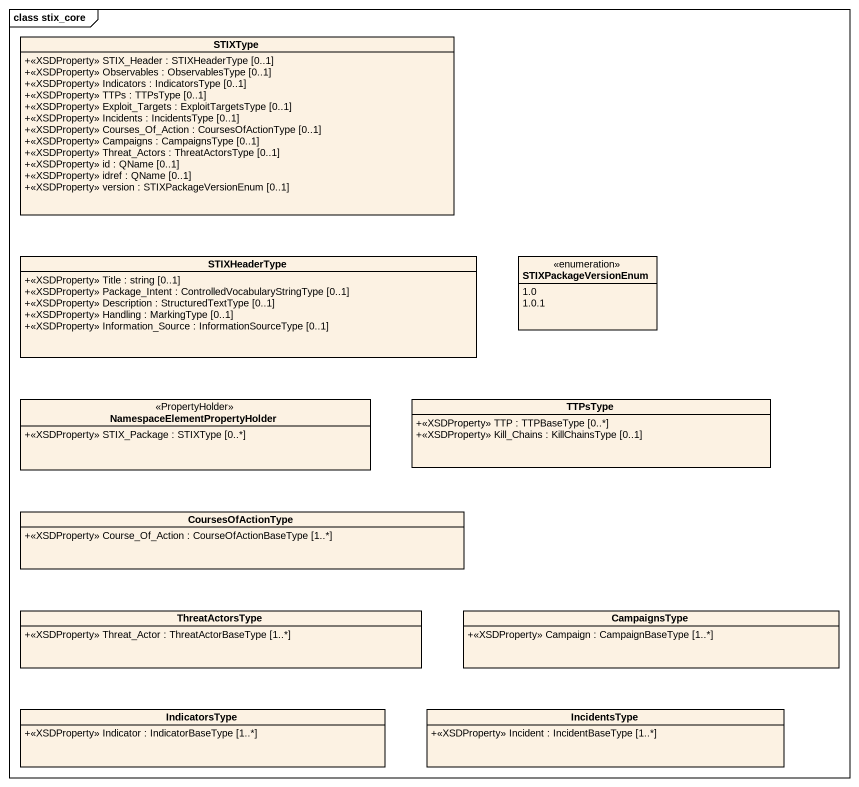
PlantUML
@startuml
mainframe class stix_core
hide circle
hide empty members
skinparam classAttributeIconSize 0
class STIXType {
  +<<XSDProperty>> STIX_Header : STIXHeaderType [0..1]
  +<<XSDProperty>> Observables : ObservablesType [0..1]
  +<<XSDProperty>> Indicators : IndicatorsType [0..1]
  +<<XSDProperty>> TTPs : TTPsType [0..1]
  +<<XSDProperty>> Exploit_Targets : ExploitTargetsType [0..1]
  +<<XSDProperty>> Incidents : IncidentsType [0..1]
  +<<XSDProperty>> Courses_Of_Action : CoursesOfActionType [0..1]
  +<<XSDProperty>> Campaigns : CampaignsType [0..1]
  +<<XSDProperty>> Threat_Actors : ThreatActorsType [0..1]
  +<<XSDProperty>> id : QName [0..1]
  +<<XSDProperty>> idref : QName [0..1]
  +<<XSDProperty>> version : STIXPackageVersionEnum [0..1]
}
class STIXHeaderType {
  +<<XSDProperty>> Title : string [0..1]
  +<<XSDProperty>> Package_Intent : ControlledVocabularyStringType [0..1]
  +<<XSDProperty>> Description : StructuredTextType [0..1]
  +<<XSDProperty>> Handling : MarkingType [0..1]
  +<<XSDProperty>> Information_Source : InformationSourceType [0..1]
}
enum STIXPackageVersionEnum {
  1.0
  1.0.1
}
class "NamespaceElementPropertyHolder" as NamespaceElementPropertyHold <<PropertyHolder>> {
  +<<XSDProperty>> STIX_Package : STIXType [0..*]
}
class TTPsType {
  +<<XSDProperty>> TTP : TTPBaseType [0..*]
  +<<XSDProperty>> Kill_Chains : KillChainsType [0..1]
}
class CoursesOfActionType {
  +<<XSDProperty>> Course_Of_Action : CourseOfActionBaseType [1..*]
}
class ThreatActorsType {
  +<<XSDProperty>> Threat_Actor : ThreatActorBaseType [1..*]
}
class CampaignsType {
  +<<XSDProperty>> Campaign : CampaignBaseType [1..*]
}
class IndicatorsType {
  +<<XSDProperty>> Indicator : IndicatorBaseType [1..*]
}
class IncidentsType {
  +<<XSDProperty>> Incident : IncidentBaseType [1..*]
}
@enduml
